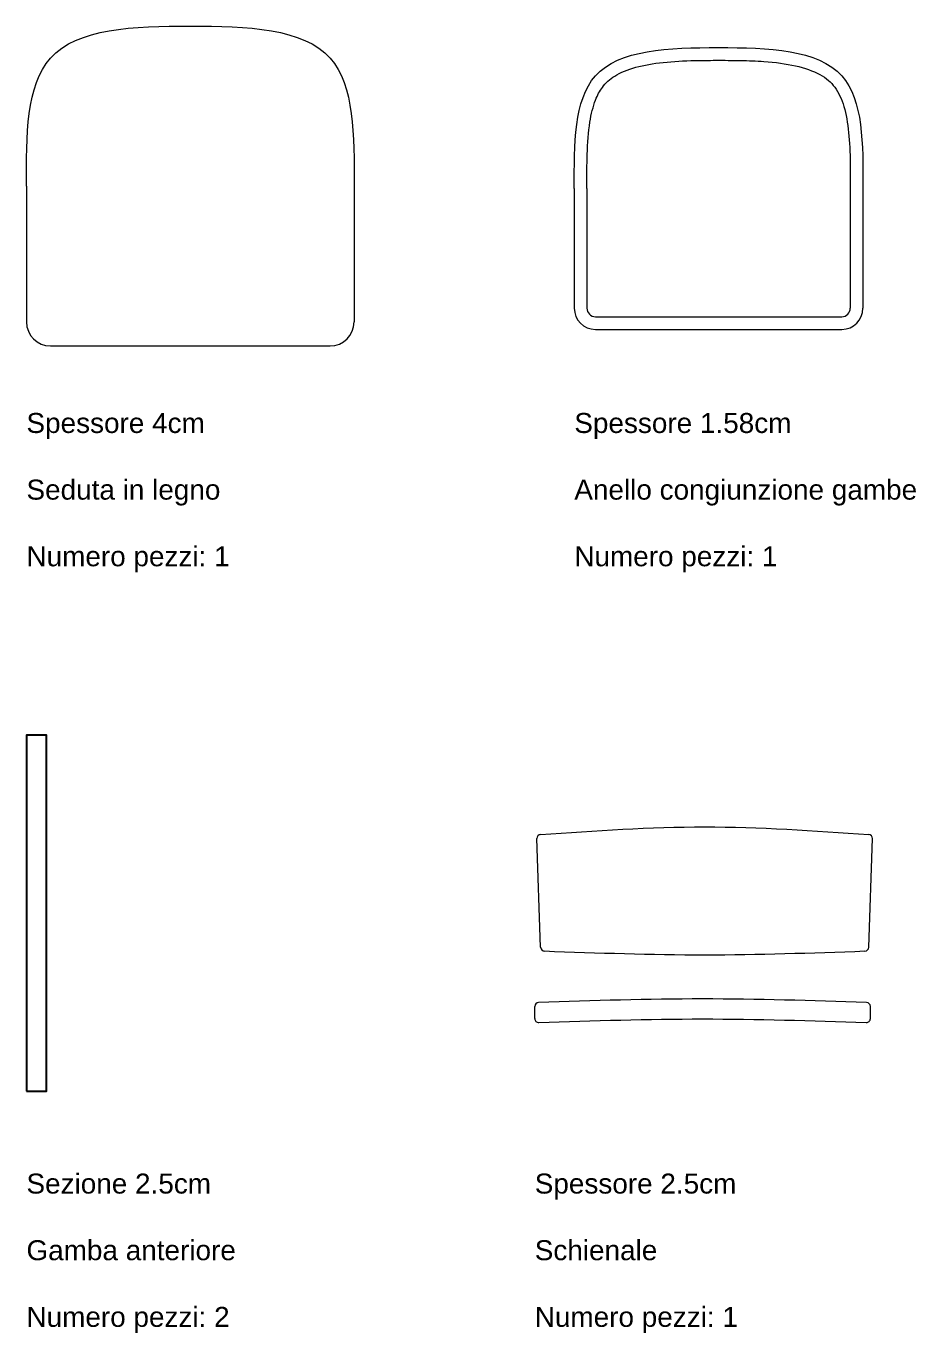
# Model space of a CAD drawing. Header units: millimetres. Extents: x 2639 to 6996, y 1162 to 2339.
# Drawn here: x 3045.4 to 3156.7, y 1884 to 2047.5 of the extents above; entities that cross this region are included whole.
import ezdxf

# ---------------------------------------------------------------- set-up
doc = ezdxf.new("R2010")
doc.units = ezdxf.units.MM
doc.layers.get('0').update_dxf_attribs({"lineweight": 18})
doc.layers.add('QUOTE', color=6, linetype='Continuous', lineweight=9)
doc.styles.get("Standard").update_dxf_attribs({"font": 'arial.ttf'})

msp = doc.modelspace()

# ---------------------------------------------------------------- linework, layer by layer
for p, q in [((3045.44, 2027.46), (3045.44, 2010.46)), ((3086.44, 2027.46), (3086.44, 2010.46)), ((3114, 2027.14), (3114, 2012.17)), ((3115.58, 2027.14), (3115.58, 2012.17)), ((3148.53, 2027.14), (3148.53, 2012.17)), ((3150.12, 2027.14), (3150.12, 2012.17)), ((3116.64, 2011.11), (3147.48, 2011.11)), ((3116.64, 2009.52), (3147.48, 2009.52)), ((3048.44, 2007.46), (3083.44, 2007.46)), ((3109.79, 1932.26), (3109.32, 1945.84)), ((3150.85, 1932.26), (3151.32, 1945.84)), ((3109.05, 1923.33), (3109.05, 1924.84)), ((3151.05, 1923.33), (3151.05, 1924.84))]:
    msp.add_line(p, q)
at = {"lineweight": -3}
msp.add_lwpolyline([(3045.44, 1914.23), (3047.94, 1914.23), (3047.94, 1958.79), (3045.44, 1958.79), (3045.44, 1914.23)], dxfattribs=at)
for centre, radius, start, end in [((3116.64, 2012.17), 2.64, 180, 270), ((3116.64, 2012.17), 1.06, 180, 270), ((3147.48, 2012.17), 2.64, 270, 0), ((3147.48, 2012.17), 1.06, 270, 0), ((3048.44, 2010.46), 3, 180, 270), ((3083.44, 2010.46), 3, 270, 0), ((3109.82, 1945.84), 0.5, 94.0836, 180), ((3150.82, 1945.84), 0.5, 0, 85.9164), ((3110.29, 1932.27), 0.5, 181.9653, 267.9588), ((3150.35, 1932.27), 0.5, 272.0412, 358.0347), ((3109.55, 1924.84), 0.5, 91.8708, 180), ((3150.55, 1924.84), 0.5, 360, 88.1292), ((3109.55, 1923.33), 0.5, 180, 271.8792), ((3150.55, 1923.33), 0.5, 268.1208, 360)]:
    msp.add_arc(centre, radius, start, end)
for points in [[(3045.44, 2027.46), (3048.44, 2043.46), (3065.94, 2047.46), (3083.44, 2043.46), (3086.44, 2027.46)], [(3114, 2027.14), (3116.64, 2041.24), (3132.06, 2044.77), (3147.48, 2041.24), (3150.12, 2027.14)]]:
    msp.add_spline(points, degree=3)
msp.add_open_spline([(3115.58, 2027.15), (3115.58, 2027.63), (3115.58, 2028.12), (3115.58, 2029.55), (3115.59, 2030.5), (3115.66, 2032.85), (3115.76, 2034.22), (3116.11, 2036.47), (3116.35, 2037.4), (3116.89, 2038.82), (3117.18, 2039.35), (3117.72, 2040.08), (3117.94, 2040.33), (3118.46, 2040.8), (3118.74, 2041.02), (3119.78, 2041.66), (3120.67, 2042.03), (3122.72, 2042.59), (3123.88, 2042.79), (3126.38, 2043.05), (3127.71, 2043.12), (3129.95, 2043.17), (3130.83, 2043.18), (3132.75, 2043.18), (3133.78, 2043.18), (3135.79, 2043.14), (3136.78, 2043.1), (3139.15, 2042.93), (3140.48, 2042.76), (3142.85, 2042.23), (3143.89, 2041.87), (3145.13, 2041.18), (3145.48, 2040.94), (3146.1, 2040.41), (3146.36, 2040.13), (3146.84, 2039.48), (3147.05, 2039.12), (3147.62, 2037.91), (3147.9, 2036.95), (3148.29, 2034.77), (3148.4, 2033.56), (3148.53, 2031), (3148.54, 2029.64), (3148.54, 2027.89), (3148.54, 2027.52), (3148.53, 2027.15)], degree=3, knots=[0, 0, 0, 0, 1.421165, 1.421165, 4.263494, 4.263494, 8.745792, 8.745792, 12.503237, 12.503237, 15.411498, 15.411498, 17.225862, 17.225862, 19.040226, 19.040226, 23.13758, 23.13758, 27.234935, 27.234935, 31.332289, 31.332289, 33.90161, 33.90161, 36.890707, 36.890707, 39.879805, 39.879805, 44.351118, 44.351118, 48.82243, 48.82243, 50.963582, 50.963582, 53.040583, 53.040583, 55.117585, 55.117585, 59.201269, 59.201269, 63.284953, 63.284953, 67.368636, 67.368636, 68.460287, 68.460287, 68.460287, 68.460287])
for points in [[(3109.79, 1946.34), (3116.63, 1946.83), (3130.32, 1947.79), (3144.01, 1946.83), (3150.86, 1946.34)], [(3110.27, 1931.78), (3116.95, 1931.54), (3130.32, 1931.08), (3143.69, 1931.54), (3150.37, 1931.78)], [(3150.56, 1925.34), (3143.73, 1925.56), (3130.05, 1926), (3116.37, 1925.56), (3109.53, 1925.34)], [(3109.56, 1922.83), (3116.39, 1923.06), (3130.05, 1923.5), (3143.7, 1923.06), (3150.53, 1922.83)]]:
    msp.add_open_spline(points, degree=3)

# ---------------------------------------------------------------- texts
at = {"layer": 'QUOTE', "char_height": 2.5, "attachment_point": 1}
for s, insert in [('Spessore 4cm\\P\\PSeduta in legno\\P\\PNumero pezzi: 1', (3045.44, 1999.07)), ('Spessore 1.58cm\\P\\PAnello congiunzione gambe \\P\\PNumero pezzi: 1', (3114, 1999.07)), ('Sezione 2.5cm\\P\\PGamba anteriore\\P\\PNumero pezzi: 2', (3045.44, 1903.94)), ('Spessore 2.5cm\\P\\PSchienale\\P\\PNumero pezzi: 1', (3109.05, 1903.94))]:
    msp.add_mtext_dynamic_manual_height_columns(s, width=64.0826, gutter_width=12.5, heights=[0], dxfattribs=dict(at, insert=insert))

doc.saveas('drawing.dxf')
